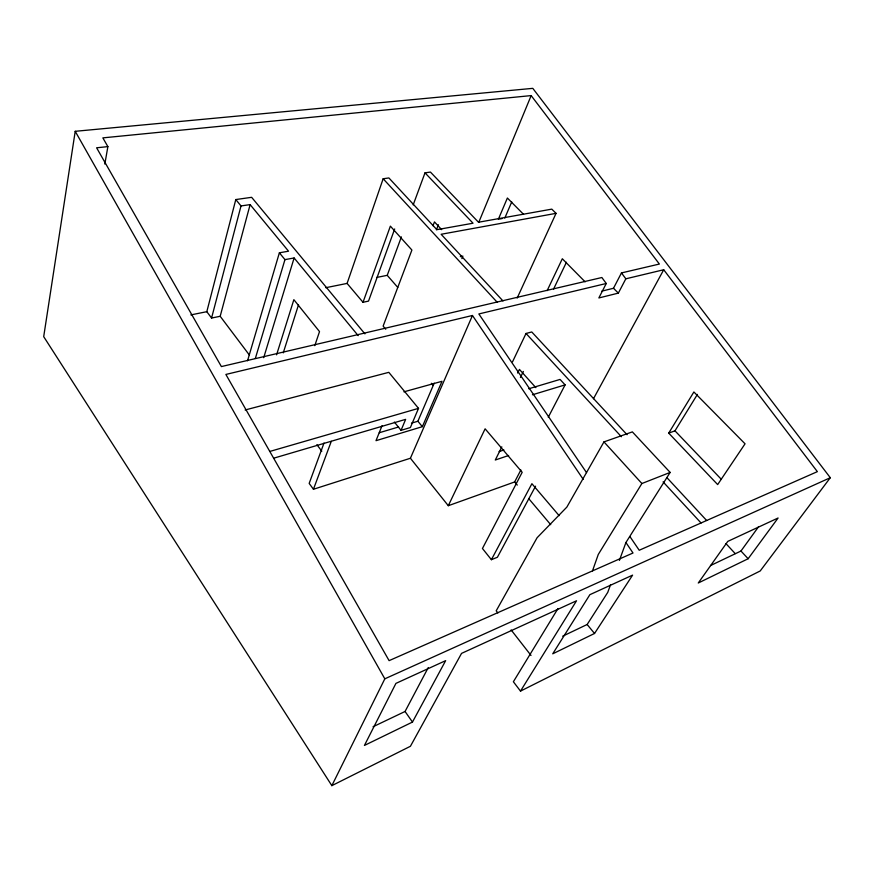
<?xml version="1.0" encoding="UTF-8"?>
<svg xmlns="http://www.w3.org/2000/svg" width="874" height="874" viewBox="0 0 874 874"><rect width="100%" height="100%" fill="white"/><g stroke="black" fill="none" stroke-linecap="round" stroke-linejoin="round"><path stroke-width="1.31" d="M520.5 691.105L760.216 570.962L830.3 477.717L532.801 88.35L75.219 131.308L43.7 336.654L331.847 785.65L410.419 746.276L461.548 653.381L576.534 600.777L520.5 691.105L513.377 681.753L557.962 608.555M104.836 164.072L107.873 146.624L102.848 137.874L531.163 95.594L659.378 264.046L621.458 272.928L613.493 288.278L601.793 291.129M235.794 199.556L241.016 205.936L250.117 204.614L220.182 316.279L211.563 318.049L206.81 311.69L235.794 199.556L251.636 197.316L364.917 333.868M211.563 318.049L241.016 205.936M247.55 360.754L279.374 252.805L288.54 251.199L250.117 204.614M255.35 358.416L284.957 259.622L279.374 252.805M263.697 357.674L294.123 257.972L284.957 259.622M276.577 354.822L293.861 299.673L319.523 331.596L314.782 345.656M283.252 352.877L298.515 304.797M394.677 228.966L368.522 301.104L363.016 302.284L347.087 283.416L383.151 178.755L388.886 177.946L436.869 229.676L473.042 223.22L425.004 172.844L413.194 204.877M592.496 570.864L598.275 554.455L641.887 483.519L670.139 472.419L632.361 431.887L603.956 441.894L566.855 507.095L537.084 537.75L496.203 610.806L497.863 612.936M363.016 302.284L390.372 226.137L411.905 250.04L383.129 326.111L385.751 329.225M610.544 584.717L607.747 592.386L587.153 624.495L562.692 636.174M619.393 560.42L625.926 542.525L670.139 472.419M324.014 443.031L309.167 483.42L313.449 489.254L410.409 458.249L472.463 315.481L583.209 479.334M376.563 277.473L387.226 275.332L401.395 236.898M313.449 489.254L331.29 441.337M433.012 225.7L434.465 221.898L441.676 229.643M436.421 229.796L438.387 224.749M382.069 425.671L375.995 440.682L422.35 426.676L442.026 381.293L403.919 391.836M461.865 258.606L462.892 256.115L460.325 256.628M478.755 222.367L531.163 95.594M394.382 422.066L401.046 430.336L405.645 419.356L273.726 458.184M498.366 219.243L507.379 198.016L523.548 214.338M245.124 409.982L388.81 372.335L418.526 408.355L410.376 427.539L401.046 430.336M504.801 218.085L511.738 201.916M411.457 423.147L417.892 421.235L434.203 383.173M517.168 298.078L556.05 213.343L551.8 209.137L478.493 222.236L430.445 172.08L425.004 172.844M512.557 361.77L526.028 333.464L531.763 331.967L627.073 434.717M547.146 290.627L562.321 258.759L585.121 281.843M410.409 458.249L448.296 505.707L485.114 428.817L522.182 472.299L482.448 548.49L491.385 559.688L497.404 557.251L535.565 486.184M553.537 289.13L566.439 262.266M517.681 373.056L519.44 369.418L535.871 387.652M520.423 377.481L523.362 371.439M331.847 785.65L384.822 678.825L830.3 477.717M501.829 446.876L495.296 460.008L508.624 455.496M107.873 146.624L96.61 147.793L221.384 366.577L601.869 277.517L606.261 283.493L598.843 297.958L618.344 293.118L625.839 278.806L663.716 269.749L817.365 471.643L639.222 550.259L630.056 536.756M448.296 505.707L514.644 481.945L520.871 469.961M548.271 417.237L565.096 384.888L560.07 379.425L528.726 388.766M373.056 726.753L405.066 711.469L428.249 667.583M491.385 559.688L531.905 483.704L559.131 515.649M412.473 722.066L445.653 660.646L395.922 683.392L364.436 745.435L412.473 722.066L405.066 711.469M593.468 398.741L663.716 269.749M668.708 433.122L693.88 391.978L745.052 443.806L717.663 484.578L668.708 433.122L674.979 430.838L697.419 394.392M594.528 633.475L632.59 575.136L589.874 594.681L552.729 653.818L594.528 633.475L587.153 624.495M710.507 565.565L740.966 551.024L758.556 526.749M748.144 558.737L778.089 517.998L727.78 541.388L698.271 583.002L748.144 558.737L740.966 551.024M499.065 451.596L503.905 449.968M532.452 394.775L565.096 384.888M379.272 432.739L398.588 426.982M269.902 451.421L418.526 408.355M472.463 315.481L225.874 374.443L389.105 660.646L633.005 553.002L625.926 542.525M606.261 283.493L478.843 313.952L586.53 472.616M190.849 314.902L206.81 311.69M325.773 287.71L347.087 283.416M556.05 213.343L441.13 234.276L502.976 300.929M499.655 219.003L502.222 218.544M613.493 288.278L618.344 293.118M674.979 430.838L721.061 479.039M666.873 477.608L706.662 520.5M725.966 543.628L735.209 553.603M383.151 178.755L497.295 302.36M526.028 333.464L621.403 436.738M663.082 481.869L701.046 522.98M603.956 441.894L641.887 483.519M387.226 275.332L397.779 287.426M431.374 383.282L433.133 385.358M514.644 481.945L517.288 485.07M528.726 498.617L550.707 524.673M294.123 257.972L358.187 335.638M417.892 421.235L422.35 426.676M511.126 629.925L531.01 655.424M220.182 316.279L249.396 355.062M316.901 444.702L321.807 451.213M621.458 272.928L625.839 278.806M75.219 131.308L384.822 678.825"/></g></svg>
